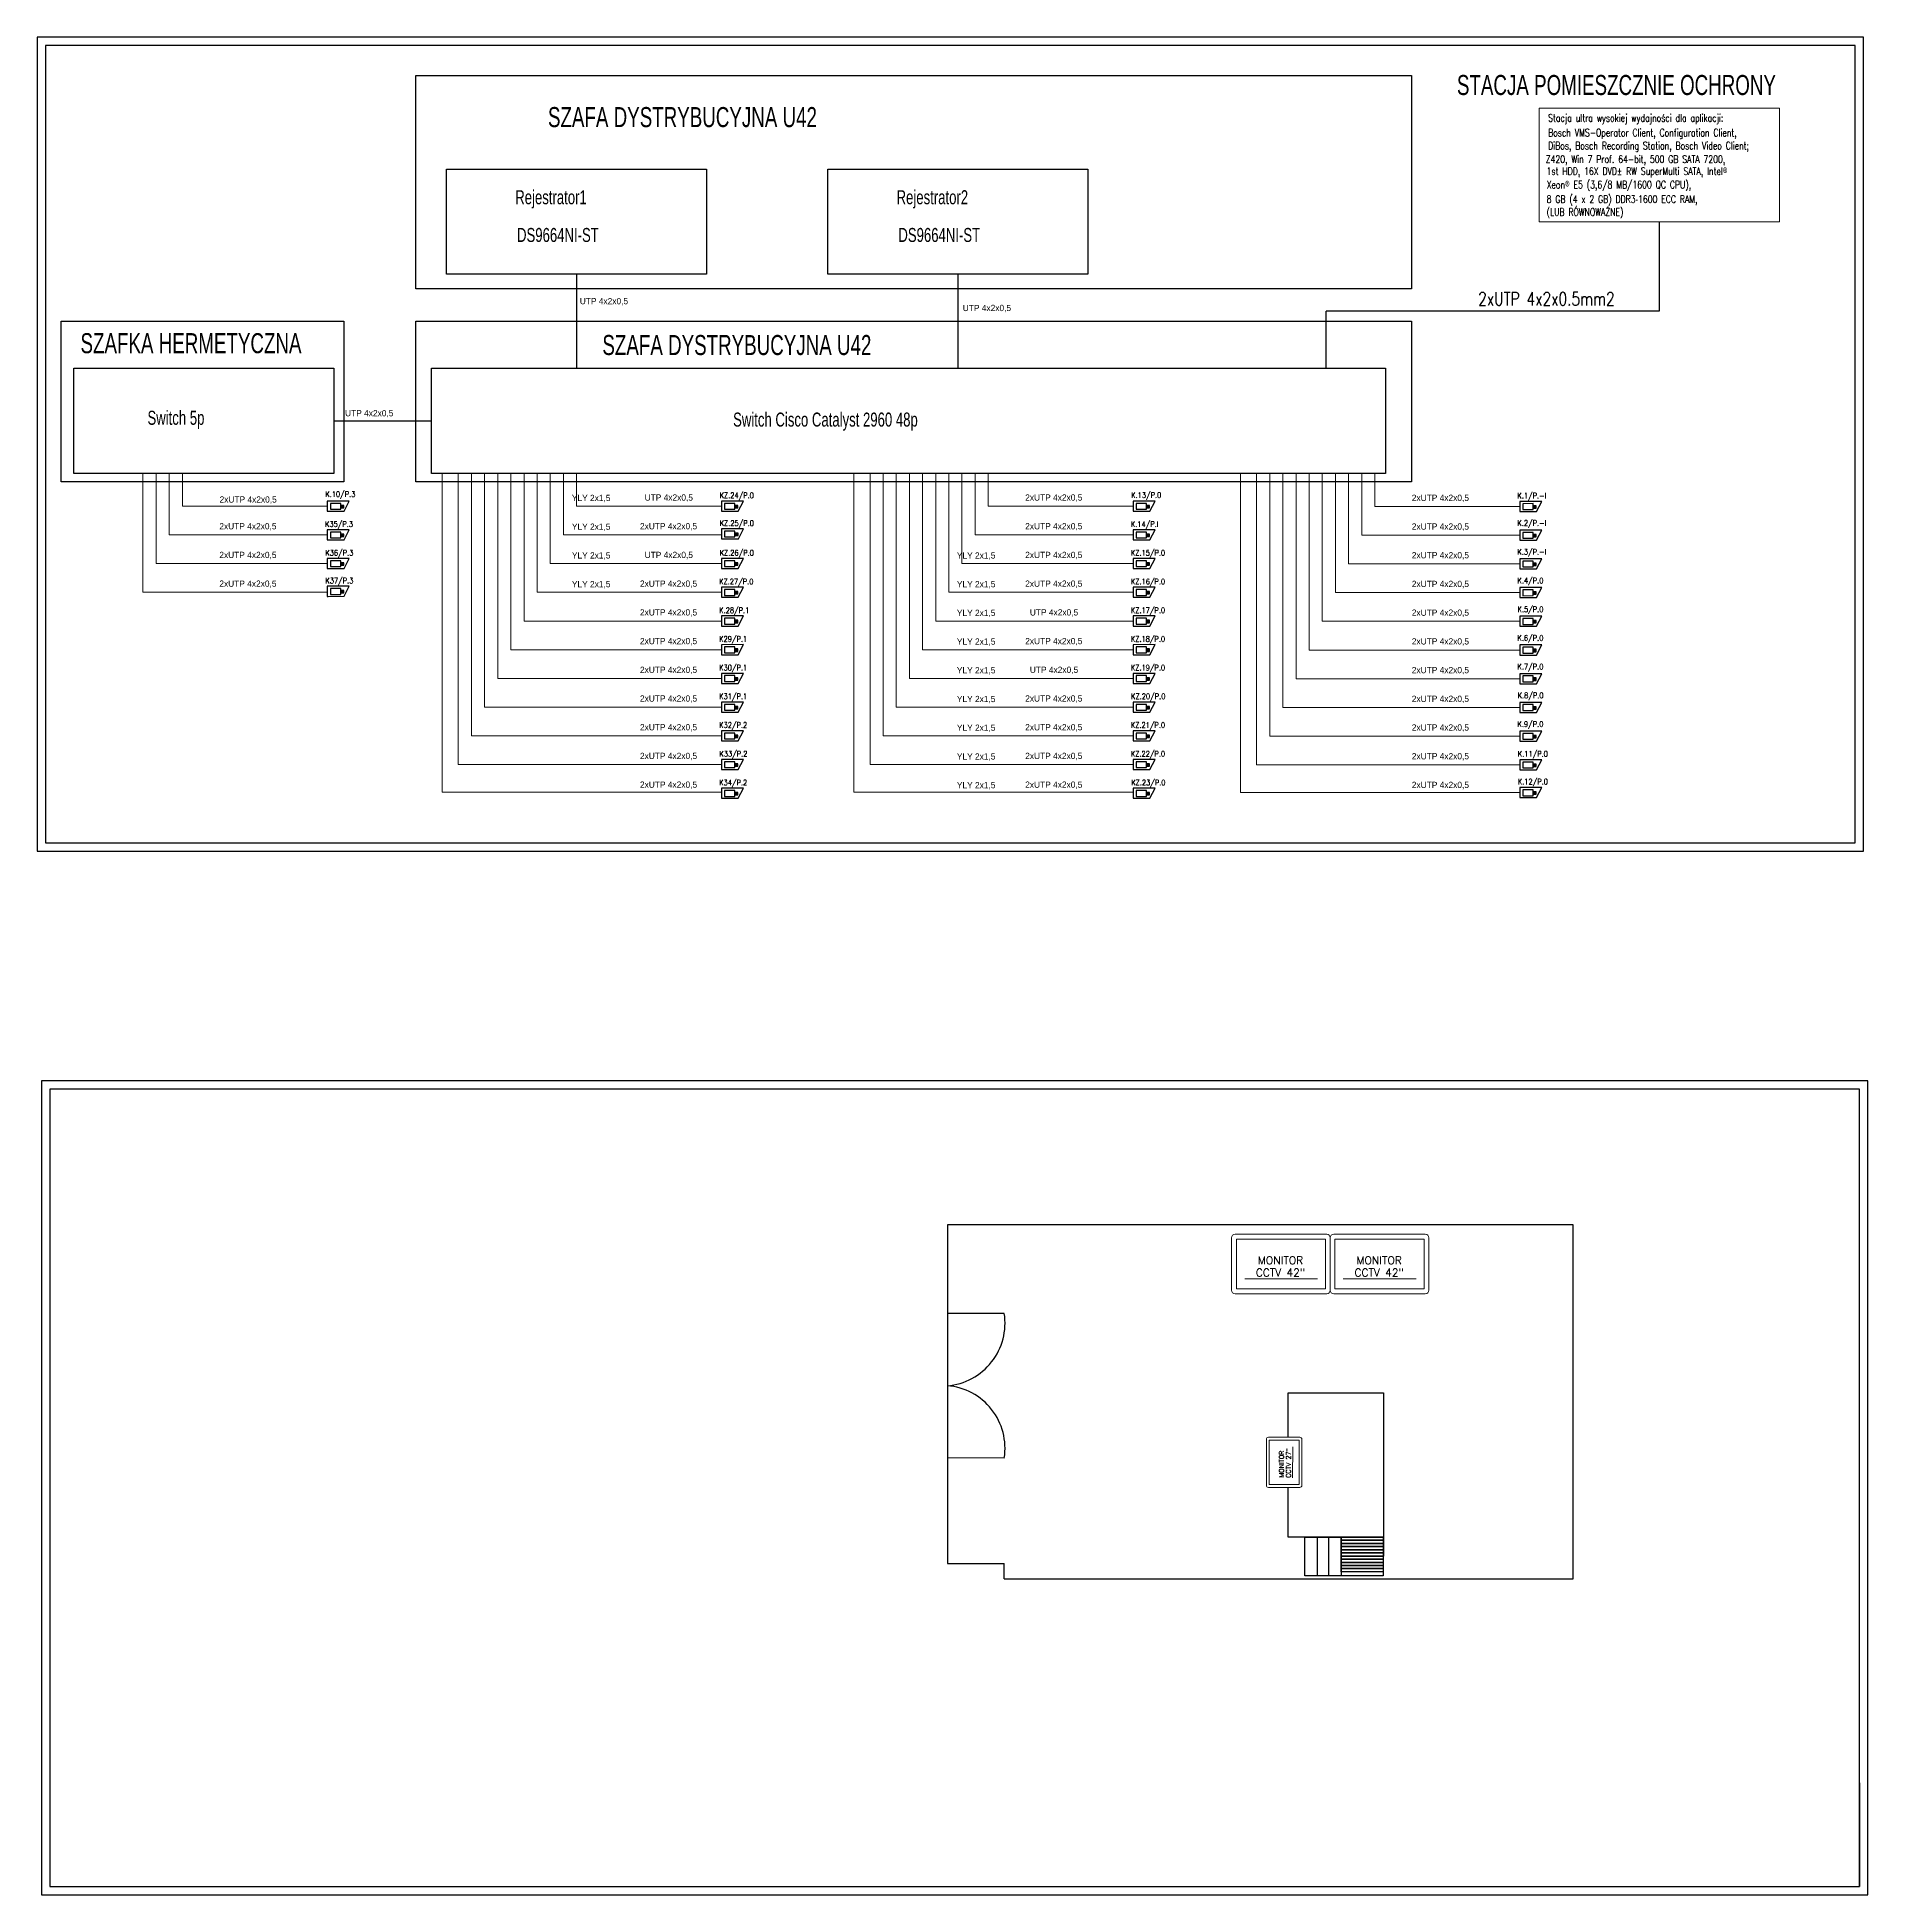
# Model space of a CAD drawing. Header units: millimetres. Extents: x 1324 to 4111, y 907 to 64537.
# Drawn here: x 1324 to 1982, y 3633 to 4300 of the extents above; entities that cross this region are included whole.
import ezdxf

# ---------------------------------------------------------------- set-up
doc = ezdxf.new("R2010")
doc.units = ezdxf.units.MM
for name, color, linetype in [('_______CCTV', 7, 'Continuous'), ('ELEKTRYK', 5, 'Continuous'), ('ELKOS', 5, 'Continuous'), ('podkład', 8, 'Continuous'), ('RJ45', 4, 'Continuous'), ('szkic', 7, 'Continuous'), ('Tabela ścianki', 7, 'Continuous'), ('TABELKI', 7, 'Continuous'), ('XIE_opisy', 1, 'Continuous')]:
    doc.layers.add(name, color=color, linetype=linetype)
doc.layers.add('okabl. struktur.', color=10, linetype='Continuous', lineweight=30)
doc.layers.add('schemat', color=7, linetype='Continuous', lineweight=15)
doc.styles.add('OPIS_CIENKI', font='romans.shx', dxfattribs={"width": 0.75, "height": 2})
doc.styles.add('ROMANS', font='romans.shx', dxfattribs={"width": 0.7})

msp = doc.modelspace()

# ---------------------------------------------------------------- hatches: boundary and pattern name
at = {"layer": '_______CCTV'}
for points in [[(1433.44, 4131.94), (1434.56, 4131.94), (1434.56, 4131.07), (1433.44, 4131.07)], [(1575.04, 4131.94), (1576.15, 4131.94), (1576.15, 4131.07), (1575.04, 4131.07)], [(1722.91, 4131.94), (1724.03, 4131.94), (1724.03, 4131.07), (1722.91, 4131.07)], [(1861.78, 4131.83), (1862.89, 4131.83), (1862.9, 4130.97), (1861.78, 4130.97)], [(1433.44, 4121.62), (1434.56, 4121.63), (1434.56, 4120.76), (1433.44, 4120.76)], [(1575.05, 4121.97), (1576.17, 4121.97), (1576.17, 4121.11), (1575.05, 4121.11)], [(1722.91, 4121.62), (1724.03, 4121.63), (1724.03, 4120.76), (1722.91, 4120.76)], [(1861.78, 4121.52), (1862.89, 4121.52), (1862.9, 4120.65), (1861.78, 4120.65)], [(1433.44, 4111.31), (1434.56, 4111.31), (1434.56, 4110.44), (1433.44, 4110.44)], [(1575.04, 4111.31), (1576.15, 4111.31), (1576.15, 4110.44), (1575.04, 4110.44)], [(1722.91, 4111.31), (1724.03, 4111.31), (1724.03, 4110.44), (1722.91, 4110.44)], [(1861.78, 4111.2), (1862.89, 4111.21), (1862.9, 4110.34), (1861.78, 4110.34)], [(1433.44, 4101.34), (1434.56, 4101.34), (1434.56, 4100.48), (1433.44, 4100.48)], [(1575.04, 4101), (1576.15, 4101), (1576.15, 4100.13), (1575.04, 4100.13)], [(1722.91, 4101), (1724.03, 4101), (1724.03, 4100.13), (1722.91, 4100.13)], [(1861.78, 4100.89), (1862.89, 4100.89), (1862.9, 4100.02), (1861.78, 4100.02)], [(1575.04, 4090.68), (1576.15, 4090.68), (1576.15, 4089.82), (1575.04, 4089.81)], [(1722.91, 4090.68), (1724.03, 4090.68), (1724.03, 4089.82), (1722.91, 4089.81)], [(1861.78, 4090.57), (1862.89, 4090.58), (1862.9, 4089.71), (1861.78, 4089.71)], [(1575.04, 4080.37), (1576.15, 4080.37), (1576.15, 4079.5), (1575.04, 4079.5)], [(1722.91, 4080.37), (1724.03, 4080.37), (1724.03, 4079.5), (1722.91, 4079.5)], [(1861.78, 4080.26), (1862.89, 4080.26), (1862.9, 4079.39), (1861.78, 4079.39)], [(1575.04, 4070.05), (1576.15, 4070.05), (1576.15, 4069.19), (1575.04, 4069.18)], [(1722.91, 4070.05), (1724.03, 4070.05), (1724.03, 4069.19), (1722.91, 4069.18)], [(1861.78, 4069.95), (1862.89, 4069.95), (1862.9, 4069.08), (1861.78, 4069.08)], [(1575.04, 4059.74), (1576.15, 4059.74), (1576.15, 4058.87), (1575.04, 4058.87)], [(1722.91, 4059.74), (1724.03, 4059.74), (1724.03, 4058.87), (1722.91, 4058.87)], [(1861.78, 4059.63), (1862.89, 4059.63), (1862.9, 4058.77), (1861.78, 4058.76)], [(1575.04, 4049.42), (1576.15, 4049.42), (1576.15, 4048.56), (1575.04, 4048.56)], [(1722.91, 4049.42), (1724.03, 4049.42), (1724.03, 4048.56), (1722.91, 4048.56)], [(1861.78, 4049.32), (1862.89, 4049.32), (1862.9, 4048.45), (1861.78, 4048.45)], [(1575.04, 4039.11), (1576.15, 4039.11), (1576.15, 4038.24), (1575.04, 4038.24)], [(1722.91, 4039.11), (1724.03, 4039.11), (1724.03, 4038.24), (1722.91, 4038.24)], [(1861.78, 4039), (1862.89, 4039), (1862.9, 4038.14), (1861.78, 4038.13)], [(1575.04, 4028.79), (1576.15, 4028.79), (1576.15, 4027.93), (1575.04, 4027.93)], [(1722.91, 4028.79), (1724.03, 4028.79), (1724.03, 4027.93), (1722.91, 4027.93)], [(1861.8, 4029.03), (1862.91, 4029.04), (1862.91, 4028.17), (1861.8, 4028.17)]]:
    msp.add_hatch(color=256, dxfattribs=at).paths.add_polyline_path(points)

# ---------------------------------------------------------------- linework, layer by layer
at = {"color": 7}
for p, q in [((1466.05, 4143.42), (1466.05, 4181.22)), ((1466.05, 4181.22), (1808.7, 4181.22)), ((1808.7, 4181.22), (1808.7, 4143.42)), ((1808.7, 4143.42), (1466.05, 4143.42)), ((1979.01, 3673.06), (1979.01, 3635.81))]:
    msp.add_line(p, q, dxfattribs=at)
for points in [[(1779.78, 3747.44), (1779.81, 3761.33), (1808, 3761.33), (1807.97, 3747.44)], [(1792.81, 3760.2), (1792.81, 3761.33), (1807.97, 3761.33), (1807.97, 3760.2)], [(1792.81, 3759.06), (1792.81, 3760.2), (1807.97, 3760.2), (1807.97, 3759.06)], [(1792.81, 3757.93), (1792.81, 3759.06), (1807.97, 3759.06), (1807.97, 3757.93)], [(1792.81, 3756.8), (1792.81, 3757.93), (1807.97, 3757.93), (1807.97, 3756.8)], [(1792.81, 3755.66), (1792.81, 3756.8), (1807.97, 3756.8), (1807.97, 3755.66)], [(1792.81, 3754.53), (1792.81, 3755.66), (1807.97, 3755.66), (1807.97, 3754.53)], [(1792.81, 3753.4), (1792.81, 3754.53), (1807.97, 3754.53), (1807.97, 3753.4)], [(1792.81, 3752.26), (1792.81, 3753.4), (1807.97, 3753.4), (1807.97, 3752.26)], [(1792.81, 3751.13), (1792.81, 3752.26), (1807.97, 3752.26), (1807.97, 3751.13)], [(1792.81, 3750), (1792.81, 3751.13), (1807.97, 3751.13), (1807.97, 3750)], [(1792.81, 3748.86), (1792.81, 3750), (1807.97, 3750), (1807.97, 3748.86)]]:
    msp.add_lwpolyline(points, close=True)
for points in [[(1784.15, 3761.33), (1784.15, 3747.44), (1779.78, 3747.44)], [(1792.81, 3761.33), (1792.81, 3747.44), (1788.45, 3747.44), (1788.45, 3761.33)]]:
    msp.add_lwpolyline(points)
at = {"layer": '_______CCTV', "color": 6}
for p, q in [((1436.54, 4133.49), (1428.61, 4133.48)), ((1428.61, 4133.48), (1428.62, 4129.87)), ((1434.68, 4129.88), (1436.54, 4133.49)), ((1578.13, 4133.49), (1570.21, 4133.48)), ((1570.21, 4133.48), (1570.21, 4129.87)), ((1576.28, 4129.88), (1578.13, 4133.49)), ((1726.01, 4133.49), (1718.08, 4133.48)), ((1718.08, 4133.48), (1718.09, 4129.87)), ((1724.15, 4129.88), (1726.01, 4133.49)), ((1864.87, 4133.39), (1856.95, 4133.37)), ((1856.95, 4133.37), (1856.95, 4129.77)), ((1863.02, 4129.78), (1864.87, 4133.39)), ((1428.62, 4129.87), (1428.99, 4129.87)), ((1428.99, 4129.87), (1434.68, 4129.88)), ((1428.99, 4129.87), (1428.99, 4129.87)), ((1570.21, 4129.87), (1570.58, 4129.87)), ((1570.58, 4129.87), (1576.28, 4129.88)), ((1570.58, 4129.87), (1570.58, 4129.87)), ((1718.09, 4129.87), (1718.46, 4129.87)), ((1718.46, 4129.87), (1724.15, 4129.88)), ((1718.46, 4129.87), (1718.46, 4129.87)), ((1856.95, 4129.77), (1857.33, 4129.77)), ((1857.33, 4129.77), (1863.02, 4129.78)), ((1857.33, 4129.77), (1857.33, 4129.77)), ((1436.54, 4123.18), (1428.61, 4123.17)), ((1428.61, 4123.17), (1428.62, 4119.56)), ((1428.62, 4119.56), (1428.99, 4119.56)), ((1428.99, 4119.56), (1434.68, 4119.57)), ((1428.99, 4119.56), (1428.99, 4119.56)), ((1434.68, 4119.57), (1436.54, 4123.18)), ((1578.15, 4123.53), (1570.22, 4123.51)), ((1570.22, 4123.51), (1570.23, 4119.91)), ((1570.23, 4119.91), (1570.6, 4119.91)), ((1570.6, 4119.91), (1576.29, 4119.91)), ((1570.6, 4119.91), (1570.6, 4119.91)), ((1576.29, 4119.91), (1578.15, 4123.53)), ((1726.01, 4123.18), (1718.08, 4123.17)), ((1718.08, 4123.17), (1718.09, 4119.56)), ((1718.09, 4119.56), (1718.46, 4119.56)), ((1718.46, 4119.56), (1724.15, 4119.57)), ((1718.46, 4119.56), (1718.46, 4119.56)), ((1724.15, 4119.57), (1726.01, 4123.18)), ((1864.87, 4123.07), (1856.95, 4123.06)), ((1856.95, 4123.06), (1856.95, 4119.45)), ((1856.95, 4119.45), (1857.33, 4119.45)), ((1857.33, 4119.45), (1863.02, 4119.46)), ((1857.33, 4119.45), (1857.33, 4119.45)), ((1863.02, 4119.46), (1864.87, 4123.07)), ((1436.54, 4112.86), (1428.61, 4112.85)), ((1428.61, 4112.85), (1428.62, 4109.24)), ((1434.68, 4109.25), (1436.54, 4112.86)), ((1578.13, 4112.86), (1570.21, 4112.85)), ((1570.21, 4112.85), (1570.21, 4109.24)), ((1576.28, 4109.25), (1578.13, 4112.86)), ((1726.01, 4112.86), (1718.08, 4112.85)), ((1718.08, 4112.85), (1718.09, 4109.24)), ((1724.15, 4109.25), (1726.01, 4112.86)), ((1864.87, 4112.76), (1856.95, 4112.75)), ((1856.95, 4112.75), (1856.95, 4109.14)), ((1863.02, 4109.15), (1864.87, 4112.76)), ((1428.62, 4109.24), (1428.99, 4109.24)), ((1428.99, 4109.24), (1434.68, 4109.25)), ((1428.99, 4109.24), (1428.99, 4109.24)), ((1570.21, 4109.24), (1570.58, 4109.24)), ((1570.58, 4109.24), (1576.28, 4109.25)), ((1570.58, 4109.24), (1570.58, 4109.24)), ((1718.09, 4109.24), (1718.46, 4109.24)), ((1718.46, 4109.24), (1724.15, 4109.25)), ((1718.46, 4109.24), (1718.46, 4109.24)), ((1856.95, 4109.14), (1857.33, 4109.14)), ((1857.33, 4109.14), (1863.02, 4109.15)), ((1857.33, 4109.14), (1857.33, 4109.14)), ((1436.54, 4102.9), (1428.61, 4102.88)), ((1428.61, 4102.88), (1428.62, 4099.28)), ((1428.62, 4099.28), (1428.99, 4099.28)), ((1428.99, 4099.28), (1434.68, 4099.29)), ((1428.99, 4099.28), (1428.99, 4099.28)), ((1434.68, 4099.29), (1436.54, 4102.9)), ((1578.13, 4102.55), (1570.21, 4102.54)), ((1570.21, 4102.54), (1570.21, 4098.93)), ((1570.21, 4098.93), (1570.58, 4098.93)), ((1570.58, 4098.93), (1576.28, 4098.94)), ((1570.58, 4098.93), (1570.58, 4098.93)), ((1576.28, 4098.94), (1578.13, 4102.55)), ((1726.01, 4102.55), (1718.08, 4102.54)), ((1718.08, 4102.54), (1718.09, 4098.93)), ((1718.09, 4098.93), (1718.46, 4098.93)), ((1718.46, 4098.93), (1724.15, 4098.94)), ((1718.46, 4098.93), (1718.46, 4098.93)), ((1724.15, 4098.94), (1726.01, 4102.55)), ((1864.87, 4102.44), (1856.95, 4102.43)), ((1856.95, 4102.43), (1856.95, 4098.82)), ((1856.95, 4098.82), (1857.33, 4098.82)), ((1857.33, 4098.82), (1863.02, 4098.83)), ((1857.33, 4098.82), (1857.33, 4098.82)), ((1863.02, 4098.83), (1864.87, 4102.44)), ((1578.13, 4092.23), (1570.21, 4092.22)), ((1570.21, 4092.22), (1570.21, 4088.61)), ((1576.28, 4088.62), (1578.13, 4092.23)), ((1726.01, 4092.23), (1718.08, 4092.22)), ((1718.08, 4092.22), (1718.09, 4088.61)), ((1724.15, 4088.62), (1726.01, 4092.23)), ((1864.87, 4092.13), (1856.95, 4092.12)), ((1856.95, 4092.12), (1856.95, 4088.51)), ((1863.02, 4088.52), (1864.87, 4092.13)), ((1570.21, 4088.61), (1570.58, 4088.61)), ((1570.58, 4088.61), (1576.28, 4088.62)), ((1570.58, 4088.61), (1570.58, 4088.61)), ((1718.09, 4088.61), (1718.46, 4088.61)), ((1718.46, 4088.61), (1724.15, 4088.62)), ((1718.46, 4088.61), (1718.46, 4088.61)), ((1856.95, 4088.51), (1857.33, 4088.51)), ((1857.33, 4088.51), (1863.02, 4088.52)), ((1857.33, 4088.51), (1857.33, 4088.51)), ((1578.13, 4081.92), (1570.21, 4081.91)), ((1570.21, 4081.91), (1570.21, 4078.3)), ((1570.21, 4078.3), (1570.58, 4078.3)), ((1570.58, 4078.3), (1576.28, 4078.31)), ((1570.58, 4078.3), (1570.58, 4078.3)), ((1576.28, 4078.31), (1578.13, 4081.92)), ((1726.01, 4081.92), (1718.08, 4081.91)), ((1718.08, 4081.91), (1718.09, 4078.3)), ((1718.09, 4078.3), (1718.46, 4078.3)), ((1718.46, 4078.3), (1724.15, 4078.31)), ((1718.46, 4078.3), (1718.46, 4078.3)), ((1724.15, 4078.31), (1726.01, 4081.92)), ((1864.87, 4081.81), (1856.95, 4081.8)), ((1856.95, 4081.8), (1856.95, 4078.19)), ((1856.95, 4078.19), (1857.33, 4078.19)), ((1857.33, 4078.19), (1863.02, 4078.2)), ((1857.33, 4078.19), (1857.33, 4078.19)), ((1863.02, 4078.2), (1864.87, 4081.81)), ((1578.13, 4071.6), (1570.21, 4071.59)), ((1570.21, 4071.59), (1570.21, 4067.98)), ((1576.28, 4067.99), (1578.13, 4071.6)), ((1726.01, 4071.6), (1718.08, 4071.59)), ((1718.08, 4071.59), (1718.09, 4067.98)), ((1724.15, 4067.99), (1726.01, 4071.6)), ((1864.87, 4071.5), (1856.95, 4071.49)), ((1856.95, 4071.49), (1856.95, 4067.88)), ((1863.02, 4067.89), (1864.87, 4071.5)), ((1570.21, 4067.98), (1570.58, 4067.99)), ((1570.58, 4067.99), (1576.28, 4067.99)), ((1570.58, 4067.99), (1570.58, 4067.99)), ((1718.09, 4067.98), (1718.46, 4067.99)), ((1718.46, 4067.99), (1724.15, 4067.99)), ((1718.46, 4067.99), (1718.46, 4067.99)), ((1856.95, 4067.88), (1857.33, 4067.88)), ((1857.33, 4067.88), (1863.02, 4067.89)), ((1857.33, 4067.88), (1857.33, 4067.88)), ((1578.13, 4061.29), (1570.21, 4061.28)), ((1570.21, 4061.28), (1570.21, 4057.67)), ((1570.21, 4057.67), (1570.58, 4057.67)), ((1570.58, 4057.67), (1576.28, 4057.68)), ((1570.58, 4057.67), (1570.58, 4057.67)), ((1576.28, 4057.68), (1578.13, 4061.29)), ((1726.01, 4061.29), (1718.08, 4061.28)), ((1718.08, 4061.28), (1718.09, 4057.67)), ((1718.09, 4057.67), (1718.46, 4057.67)), ((1718.46, 4057.67), (1724.15, 4057.68)), ((1718.46, 4057.67), (1718.46, 4057.67)), ((1724.15, 4057.68), (1726.01, 4061.29)), ((1864.87, 4061.18), (1856.95, 4061.17)), ((1856.95, 4061.17), (1856.95, 4057.56)), ((1856.95, 4057.56), (1857.33, 4057.56)), ((1857.33, 4057.56), (1863.02, 4057.57)), ((1857.33, 4057.56), (1857.33, 4057.56)), ((1863.02, 4057.57), (1864.87, 4061.18)), ((1578.13, 4050.98), (1570.21, 4050.96)), ((1570.21, 4050.96), (1570.21, 4047.36)), ((1576.28, 4047.36), (1578.13, 4050.98)), ((1726.01, 4050.98), (1718.08, 4050.96)), ((1718.08, 4050.96), (1718.09, 4047.36)), ((1724.15, 4047.36), (1726.01, 4050.98)), ((1864.87, 4050.87), (1856.95, 4050.86)), ((1856.95, 4050.86), (1856.95, 4047.25)), ((1863.02, 4047.26), (1864.87, 4050.87)), ((1570.21, 4047.36), (1570.58, 4047.36)), ((1570.58, 4047.36), (1576.28, 4047.36)), ((1570.58, 4047.36), (1570.58, 4047.36)), ((1718.09, 4047.36), (1718.46, 4047.36)), ((1718.46, 4047.36), (1724.15, 4047.36)), ((1718.46, 4047.36), (1718.46, 4047.36)), ((1856.95, 4047.25), (1857.33, 4047.25)), ((1857.33, 4047.25), (1863.02, 4047.26)), ((1857.33, 4047.25), (1857.33, 4047.25)), ((1578.13, 4040.66), (1570.21, 4040.65)), ((1570.21, 4040.65), (1570.21, 4037.04)), ((1576.28, 4037.05), (1578.13, 4040.66)), ((1726.01, 4040.66), (1718.08, 4040.65)), ((1718.08, 4040.65), (1718.09, 4037.04)), ((1724.15, 4037.05), (1726.01, 4040.66)), ((1864.87, 4040.55), (1856.95, 4040.54)), ((1856.95, 4040.54), (1856.95, 4036.93)), ((1863.02, 4036.94), (1864.87, 4040.55)), ((1570.21, 4037.04), (1570.58, 4037.04)), ((1570.58, 4037.04), (1576.28, 4037.05)), ((1570.58, 4037.04), (1570.58, 4037.04)), ((1718.09, 4037.04), (1718.46, 4037.04)), ((1718.46, 4037.04), (1724.15, 4037.05)), ((1718.46, 4037.04), (1718.46, 4037.04)), ((1856.95, 4036.93), (1857.33, 4036.93)), ((1857.33, 4036.93), (1863.02, 4036.94)), ((1857.33, 4036.93), (1857.33, 4036.93)), ((1578.13, 4030.35), (1570.21, 4030.33)), ((1570.21, 4030.33), (1570.21, 4026.73)), ((1570.21, 4026.73), (1570.58, 4026.73)), ((1570.58, 4026.73), (1576.28, 4026.73)), ((1570.58, 4026.73), (1570.58, 4026.73)), ((1576.28, 4026.73), (1578.13, 4030.35)), ((1726.01, 4030.35), (1718.08, 4030.33)), ((1718.08, 4030.33), (1718.09, 4026.73)), ((1718.09, 4026.73), (1718.46, 4026.73)), ((1718.46, 4026.73), (1724.15, 4026.73)), ((1718.46, 4026.73), (1718.46, 4026.73)), ((1724.15, 4026.73), (1726.01, 4030.35)), ((1864.89, 4030.59), (1856.96, 4030.58)), ((1856.96, 4030.58), (1856.97, 4026.97)), ((1856.97, 4026.97), (1857.34, 4026.97)), ((1857.34, 4026.97), (1863.04, 4026.98)), ((1857.34, 4026.97), (1857.34, 4026.97)), ((1863.04, 4026.98), (1864.89, 4030.59))]:
    msp.add_line(p, q, dxfattribs=at)
at = {"layer": '_______CCTV'}
for p, q in [((1429.73, 4132.68), (1429.73, 4130.57)), ((1433.44, 4132.68), (1429.73, 4132.68)), ((1433.44, 4130.58), (1433.44, 4132.68)), ((1433.44, 4131.94), (1433.44, 4131.07)), ((1434.56, 4131.94), (1433.44, 4131.94)), ((1433.44, 4131.07), (1434.56, 4131.07)), ((1434.56, 4131.07), (1434.56, 4131.94)), ((1571.32, 4132.68), (1571.33, 4130.57)), ((1575.04, 4132.68), (1571.32, 4132.68)), ((1575.04, 4130.58), (1575.04, 4132.68)), ((1575.04, 4131.94), (1575.04, 4131.07)), ((1576.15, 4131.94), (1575.04, 4131.94)), ((1575.04, 4131.07), (1576.15, 4131.07)), ((1576.15, 4131.07), (1576.15, 4131.94)), ((1719.2, 4132.68), (1719.2, 4130.57)), ((1722.91, 4132.68), (1719.2, 4132.68)), ((1722.91, 4130.58), (1722.91, 4132.68)), ((1722.91, 4131.94), (1722.91, 4131.07)), ((1724.03, 4131.94), (1722.91, 4131.94)), ((1722.91, 4131.07), (1724.03, 4131.07)), ((1724.03, 4131.07), (1724.03, 4131.94)), ((1861.78, 4132.58), (1858.06, 4132.57)), ((1858.06, 4132.57), (1858.07, 4130.47)), ((1861.78, 4130.47), (1861.78, 4132.58)), ((1861.78, 4131.83), (1861.78, 4130.97)), ((1862.89, 4131.83), (1861.78, 4131.83)), ((1861.78, 4130.97), (1862.9, 4130.97)), ((1862.9, 4130.97), (1862.89, 4131.83)), ((1429.73, 4130.57), (1433.44, 4130.58)), ((1571.33, 4130.57), (1575.04, 4130.58)), ((1719.2, 4130.57), (1722.91, 4130.58)), ((1858.07, 4130.47), (1861.78, 4130.47)), ((1433.44, 4122.37), (1429.73, 4122.36)), ((1429.73, 4122.36), (1429.73, 4120.26)), ((1429.73, 4120.26), (1433.44, 4120.26)), ((1433.44, 4120.26), (1433.44, 4122.37)), ((1434.56, 4121.63), (1433.44, 4121.62)), ((1433.44, 4121.62), (1433.44, 4120.76)), ((1433.44, 4120.76), (1434.56, 4120.76)), ((1434.56, 4120.76), (1434.56, 4121.63)), ((1575.05, 4122.72), (1571.34, 4122.71)), ((1571.34, 4122.71), (1571.34, 4120.6)), ((1571.34, 4120.6), (1575.06, 4120.61)), ((1575.06, 4120.61), (1575.05, 4122.72)), ((1575.05, 4121.97), (1575.05, 4121.11)), ((1576.17, 4121.97), (1575.05, 4121.97)), ((1575.05, 4121.11), (1576.17, 4121.11)), ((1576.17, 4121.11), (1576.17, 4121.97)), ((1722.91, 4122.37), (1719.2, 4122.36)), ((1719.2, 4122.36), (1719.2, 4120.26)), ((1719.2, 4120.26), (1722.91, 4120.26)), ((1722.91, 4120.26), (1722.91, 4122.37)), ((1724.03, 4121.63), (1722.91, 4121.62)), ((1722.91, 4121.62), (1722.91, 4120.76)), ((1722.91, 4120.76), (1724.03, 4120.76)), ((1724.03, 4120.76), (1724.03, 4121.63)), ((1858.06, 4122.26), (1858.07, 4120.15)), ((1861.78, 4122.26), (1858.06, 4122.26)), ((1858.07, 4120.15), (1861.78, 4120.16)), ((1861.78, 4120.16), (1861.78, 4122.26)), ((1861.78, 4121.52), (1861.78, 4120.65)), ((1862.89, 4121.52), (1861.78, 4121.52)), ((1861.78, 4120.65), (1862.9, 4120.65)), ((1862.9, 4120.65), (1862.89, 4121.52)), ((1429.73, 4112.05), (1429.73, 4109.94)), ((1433.44, 4112.05), (1429.73, 4112.05)), ((1433.44, 4109.95), (1433.44, 4112.05)), ((1433.44, 4111.31), (1433.44, 4110.44)), ((1434.56, 4111.31), (1433.44, 4111.31)), ((1434.56, 4110.44), (1434.56, 4111.31)), ((1571.32, 4112.05), (1571.33, 4109.94)), ((1575.04, 4112.05), (1571.32, 4112.05)), ((1575.04, 4109.95), (1575.04, 4112.05)), ((1575.04, 4111.31), (1575.04, 4110.44)), ((1576.15, 4111.31), (1575.04, 4111.31)), ((1576.15, 4110.44), (1576.15, 4111.31)), ((1719.2, 4112.05), (1719.2, 4109.94)), ((1722.91, 4112.05), (1719.2, 4112.05)), ((1722.91, 4109.95), (1722.91, 4112.05)), ((1722.91, 4111.31), (1722.91, 4110.44)), ((1724.03, 4111.31), (1722.91, 4111.31)), ((1724.03, 4110.44), (1724.03, 4111.31)), ((1861.78, 4111.95), (1858.06, 4111.94)), ((1858.06, 4111.94), (1858.07, 4109.84)), ((1861.78, 4109.84), (1861.78, 4111.95)), ((1862.89, 4111.21), (1861.78, 4111.2)), ((1861.78, 4111.2), (1861.78, 4110.34)), ((1862.9, 4110.34), (1862.89, 4111.21)), ((1429.73, 4109.94), (1433.44, 4109.95)), ((1433.44, 4110.44), (1434.56, 4110.44)), ((1571.33, 4109.94), (1575.04, 4109.95)), ((1575.04, 4110.44), (1576.15, 4110.44)), ((1719.2, 4109.94), (1722.91, 4109.95)), ((1722.91, 4110.44), (1724.03, 4110.44)), ((1858.07, 4109.84), (1861.78, 4109.84)), ((1861.78, 4110.34), (1862.9, 4110.34)), ((1433.44, 4102.09), (1429.73, 4102.08)), ((1429.73, 4102.08), (1429.73, 4099.98)), ((1429.73, 4099.98), (1433.44, 4099.98)), ((1433.44, 4099.98), (1433.44, 4102.09)), ((1433.44, 4101.34), (1433.44, 4100.48)), ((1434.56, 4101.34), (1433.44, 4101.34)), ((1433.44, 4100.48), (1434.56, 4100.48)), ((1434.56, 4100.48), (1434.56, 4101.34)), ((1575.04, 4101.74), (1571.32, 4101.73)), ((1571.32, 4101.73), (1571.33, 4099.63)), ((1571.33, 4099.63), (1575.04, 4099.63)), ((1575.04, 4099.63), (1575.04, 4101.74)), ((1575.04, 4101), (1575.04, 4100.13)), ((1576.15, 4101), (1575.04, 4101)), ((1575.04, 4100.13), (1576.15, 4100.13)), ((1576.15, 4100.13), (1576.15, 4101)), ((1722.91, 4101.74), (1719.2, 4101.73)), ((1719.2, 4101.73), (1719.2, 4099.63)), ((1719.2, 4099.63), (1722.91, 4099.63)), ((1722.91, 4099.63), (1722.91, 4101.74)), ((1722.91, 4101), (1722.91, 4100.13)), ((1724.03, 4101), (1722.91, 4101)), ((1722.91, 4100.13), (1724.03, 4100.13)), ((1724.03, 4100.13), (1724.03, 4101)), ((1858.06, 4101.63), (1858.07, 4099.52)), ((1861.78, 4101.63), (1858.06, 4101.63)), ((1858.07, 4099.52), (1861.78, 4099.53)), ((1861.78, 4099.53), (1861.78, 4101.63)), ((1861.78, 4100.89), (1861.78, 4100.02)), ((1862.89, 4100.89), (1861.78, 4100.89)), ((1861.78, 4100.02), (1862.9, 4100.02)), ((1862.9, 4100.02), (1862.89, 4100.89)), ((1571.32, 4091.42), (1571.33, 4089.31)), ((1575.04, 4091.42), (1571.32, 4091.42)), ((1575.04, 4089.32), (1575.04, 4091.42)), ((1719.2, 4091.42), (1719.2, 4089.31)), ((1722.91, 4091.42), (1719.2, 4091.42)), ((1722.91, 4089.32), (1722.91, 4091.42)), ((1861.78, 4091.32), (1858.06, 4091.31)), ((1858.06, 4091.31), (1858.07, 4089.21)), ((1861.78, 4089.21), (1861.78, 4091.32)), ((1571.33, 4089.31), (1575.04, 4089.32)), ((1575.04, 4090.68), (1575.04, 4089.81)), ((1576.15, 4090.68), (1575.04, 4090.68)), ((1575.04, 4089.81), (1576.15, 4089.82)), ((1576.15, 4089.82), (1576.15, 4090.68)), ((1719.2, 4089.31), (1722.91, 4089.32)), ((1722.91, 4090.68), (1722.91, 4089.81)), ((1724.03, 4090.68), (1722.91, 4090.68)), ((1722.91, 4089.81), (1724.03, 4089.82)), ((1724.03, 4089.82), (1724.03, 4090.68)), ((1858.07, 4089.21), (1861.78, 4089.21)), ((1862.89, 4090.58), (1861.78, 4090.57)), ((1861.78, 4090.57), (1861.78, 4089.71)), ((1861.78, 4089.71), (1862.9, 4089.71)), ((1862.9, 4089.71), (1862.89, 4090.58)), ((1575.04, 4081.11), (1571.32, 4081.1)), ((1571.32, 4081.1), (1571.33, 4079)), ((1571.33, 4079), (1575.04, 4079)), ((1575.04, 4079), (1575.04, 4081.11)), ((1575.04, 4080.37), (1575.04, 4079.5)), ((1576.15, 4080.37), (1575.04, 4080.37)), ((1575.04, 4079.5), (1576.15, 4079.5)), ((1576.15, 4079.5), (1576.15, 4080.37)), ((1722.91, 4081.11), (1719.2, 4081.1)), ((1719.2, 4081.1), (1719.2, 4079)), ((1719.2, 4079), (1722.91, 4079)), ((1722.91, 4079), (1722.91, 4081.11)), ((1722.91, 4080.37), (1722.91, 4079.5)), ((1724.03, 4080.37), (1722.91, 4080.37)), ((1722.91, 4079.5), (1724.03, 4079.5)), ((1724.03, 4079.5), (1724.03, 4080.37)), ((1858.06, 4081), (1858.07, 4078.89)), ((1861.78, 4081), (1858.06, 4081)), ((1858.07, 4078.89), (1861.78, 4078.9)), ((1861.78, 4078.9), (1861.78, 4081)), ((1861.78, 4080.26), (1861.78, 4079.39)), ((1862.89, 4080.26), (1861.78, 4080.26)), ((1861.78, 4079.39), (1862.9, 4079.39)), ((1862.9, 4079.39), (1862.89, 4080.26)), ((1571.32, 4070.79), (1571.33, 4068.68)), ((1575.04, 4070.79), (1571.32, 4070.79)), ((1571.33, 4068.68), (1575.04, 4068.69)), ((1575.04, 4068.69), (1575.04, 4070.79)), ((1575.04, 4070.05), (1575.04, 4069.18)), ((1576.15, 4070.05), (1575.04, 4070.05)), ((1575.04, 4069.18), (1576.15, 4069.19)), ((1576.15, 4069.19), (1576.15, 4070.05)), ((1719.2, 4070.79), (1719.2, 4068.68)), ((1722.91, 4070.79), (1719.2, 4070.79)), ((1719.2, 4068.68), (1722.91, 4068.69)), ((1722.91, 4068.69), (1722.91, 4070.79)), ((1722.91, 4070.05), (1722.91, 4069.18)), ((1724.03, 4070.05), (1722.91, 4070.05)), ((1722.91, 4069.18), (1724.03, 4069.19)), ((1724.03, 4069.19), (1724.03, 4070.05)), ((1861.78, 4070.69), (1858.06, 4070.68)), ((1858.06, 4070.68), (1858.07, 4068.58)), ((1858.07, 4068.58), (1861.78, 4068.58)), ((1861.78, 4068.58), (1861.78, 4070.69)), ((1861.78, 4069.95), (1861.78, 4069.08)), ((1862.89, 4069.95), (1861.78, 4069.95)), ((1861.78, 4069.08), (1862.9, 4069.08)), ((1862.9, 4069.08), (1862.89, 4069.95)), ((1575.04, 4060.48), (1571.32, 4060.47)), ((1571.32, 4060.47), (1571.33, 4058.37)), ((1571.33, 4058.37), (1575.04, 4058.37)), ((1575.04, 4058.37), (1575.04, 4060.48)), ((1575.04, 4059.74), (1575.04, 4058.87)), ((1576.15, 4059.74), (1575.04, 4059.74)), ((1575.04, 4058.87), (1576.15, 4058.87)), ((1576.15, 4058.87), (1576.15, 4059.74)), ((1722.91, 4060.48), (1719.2, 4060.47)), ((1719.2, 4060.47), (1719.2, 4058.37)), ((1719.2, 4058.37), (1722.91, 4058.37)), ((1722.91, 4058.37), (1722.91, 4060.48)), ((1722.91, 4059.74), (1722.91, 4058.87)), ((1724.03, 4059.74), (1722.91, 4059.74)), ((1722.91, 4058.87), (1724.03, 4058.87)), ((1724.03, 4058.87), (1724.03, 4059.74)), ((1858.06, 4060.37), (1858.07, 4058.26)), ((1861.78, 4060.37), (1858.06, 4060.37)), ((1858.07, 4058.26), (1861.78, 4058.27)), ((1861.78, 4058.27), (1861.78, 4060.37)), ((1861.78, 4059.63), (1861.78, 4058.76)), ((1862.89, 4059.63), (1861.78, 4059.63)), ((1861.78, 4058.76), (1862.9, 4058.77)), ((1862.9, 4058.77), (1862.89, 4059.63)), ((1571.32, 4050.16), (1571.33, 4048.05)), ((1575.04, 4050.16), (1571.32, 4050.16)), ((1571.33, 4048.05), (1575.04, 4048.06)), ((1575.04, 4048.06), (1575.04, 4050.16)), ((1575.04, 4049.42), (1575.04, 4048.56)), ((1576.15, 4049.42), (1575.04, 4049.42)), ((1575.04, 4048.56), (1576.15, 4048.56)), ((1576.15, 4048.56), (1576.15, 4049.42)), ((1719.2, 4050.16), (1719.2, 4048.05)), ((1722.91, 4050.16), (1719.2, 4050.16)), ((1719.2, 4048.05), (1722.91, 4048.06)), ((1722.91, 4048.06), (1722.91, 4050.16)), ((1722.91, 4049.42), (1722.91, 4048.56)), ((1724.03, 4049.42), (1722.91, 4049.42)), ((1722.91, 4048.56), (1724.03, 4048.56)), ((1724.03, 4048.56), (1724.03, 4049.42)), ((1861.78, 4050.06), (1858.06, 4050.05)), ((1858.06, 4050.05), (1858.07, 4047.95)), ((1858.07, 4047.95), (1861.78, 4047.95)), ((1861.78, 4047.95), (1861.78, 4050.06)), ((1861.78, 4049.32), (1861.78, 4048.45)), ((1862.89, 4049.32), (1861.78, 4049.32)), ((1861.78, 4048.45), (1862.9, 4048.45)), ((1862.9, 4048.45), (1862.89, 4049.32)), ((1575.04, 4039.85), (1571.32, 4039.84)), ((1571.32, 4039.84), (1571.33, 4037.74)), ((1571.33, 4037.74), (1575.04, 4037.75)), ((1575.04, 4037.75), (1575.04, 4039.85)), ((1575.04, 4039.11), (1575.04, 4038.24)), ((1576.15, 4039.11), (1575.04, 4039.11)), ((1575.04, 4038.24), (1576.15, 4038.24)), ((1576.15, 4038.24), (1576.15, 4039.11)), ((1722.91, 4039.85), (1719.2, 4039.84)), ((1719.2, 4039.84), (1719.2, 4037.74)), ((1719.2, 4037.74), (1722.91, 4037.75)), ((1722.91, 4037.75), (1722.91, 4039.85)), ((1722.91, 4039.11), (1722.91, 4038.24)), ((1724.03, 4039.11), (1722.91, 4039.11)), ((1722.91, 4038.24), (1724.03, 4038.24)), ((1724.03, 4038.24), (1724.03, 4039.11)), ((1858.06, 4039.74), (1858.07, 4037.63)), ((1861.78, 4039.74), (1858.06, 4039.74)), ((1858.07, 4037.63), (1861.78, 4037.64)), ((1861.78, 4037.64), (1861.78, 4039.74)), ((1861.78, 4039), (1861.78, 4038.13)), ((1862.89, 4039), (1861.78, 4039)), ((1861.78, 4038.13), (1862.9, 4038.14)), ((1862.9, 4038.14), (1862.89, 4039)), ((1575.04, 4029.54), (1571.32, 4029.53)), ((1571.32, 4029.53), (1571.33, 4027.42)), ((1571.33, 4027.42), (1575.04, 4027.43)), ((1575.04, 4027.43), (1575.04, 4029.54)), ((1575.04, 4028.79), (1575.04, 4027.93)), ((1576.15, 4028.79), (1575.04, 4028.79)), ((1575.04, 4027.93), (1576.15, 4027.93)), ((1576.15, 4027.93), (1576.15, 4028.79)), ((1722.91, 4029.54), (1719.2, 4029.53)), ((1719.2, 4029.53), (1719.2, 4027.42)), ((1719.2, 4027.42), (1722.91, 4027.43)), ((1722.91, 4027.43), (1722.91, 4029.54)), ((1722.91, 4028.79), (1722.91, 4027.93)), ((1724.03, 4028.79), (1722.91, 4028.79)), ((1722.91, 4027.93), (1724.03, 4027.93)), ((1724.03, 4027.93), (1724.03, 4028.79)), ((1861.79, 4029.78), (1858.08, 4029.77)), ((1858.08, 4029.77), (1858.08, 4027.67)), ((1858.08, 4027.67), (1861.8, 4027.67)), ((1861.8, 4027.67), (1861.79, 4029.78)), ((1862.91, 4029.04), (1861.8, 4029.03)), ((1861.8, 4029.03), (1861.8, 4028.17)), ((1861.8, 4028.17), (1862.91, 4028.17)), ((1862.91, 4028.17), (1862.91, 4029.04))]:
    msp.add_line(p, q, dxfattribs=at)
at = {"layer": 'DEFPOINTS', "color": 7}
for p, q in [((1324.41, 4300.16), (1324.41, 4007.72)), ((1980.41, 4300.16), (1324.41, 4300.16)), ((1980.41, 4007.72), (1980.41, 4300.16)), ((1324.41, 4007.72), (1980.41, 4007.72)), ((1326.01, 3925.25), (1326.01, 3632.81)), ((1982.01, 3925.25), (1326.01, 3925.25)), ((1982.01, 3632.81), (1982.01, 3925.25)), ((1326.01, 3632.81), (1982.01, 3632.81))]:
    msp.add_line(p, q, dxfattribs=at)
at = {"layer": 'ELEKTRYK', "color": 13}
for p, q in [((1907.09, 4233.86), (1907.09, 4201.72)), ((1518.14, 4214.98), (1518.14, 4181.22)), ((1655.12, 4214.98), (1655.12, 4181.22)), ((1907.09, 4201.72), (1787.39, 4201.72)), ((1431.01, 4162.32), (1466.05, 4162.32))]:
    msp.add_line(p, q, dxfattribs=at)
at = {"layer": 'ELEKTRYK', "color": 7}
for p, q in [((1671.81, 3841.71), (1651.36, 3841.67)), ((1671.81, 3789.71), (1651.36, 3789.75)), ((1671.76, 3746.29), (1671.76, 3751.81))]:
    msp.add_line(p, q, dxfattribs=at)
at = {"layer": 'ELEKTRYK', "color": 8}
for points in [[(1818.08, 4209.71), (1460.46, 4209.71), (1460.46, 4286.41), (1818.08, 4286.41)], [(1434.58, 4140.39), (1333.04, 4140.39), (1333.04, 4198.1), (1434.58, 4198.1)], [(1460.46, 4198.1), (1818.08, 4198.1), (1818.08, 4140.39), (1460.46, 4140.39)]]:
    msp.add_lwpolyline(points, close=True, dxfattribs=at)
at = {"layer": 'ELEKTRYK', "color": 7}
for points in [[(1471.44, 4252.78), (1564.84, 4252.78), (1564.84, 4214.98), (1471.44, 4214.98)], [(1608.42, 4252.78), (1701.82, 4252.78), (1701.82, 4214.98), (1608.42, 4214.98)], [(1337.61, 4181.22), (1431.01, 4181.22), (1431.01, 4143.42), (1337.61, 4143.42)]]:
    msp.add_lwpolyline(points, close=True, dxfattribs=at)
at = {"layer": 'ELEKTRYK', "color": 8}
msp.add_lwpolyline([(1773.73, 3797.18), (1773.73, 3813.1), (1808, 3813.1), (1808, 3761.3), (1773.73, 3761.3), (1773.73, 3779.17)], dxfattribs=at)
at = {"layer": 'ELEKTRYK', "color": 7}
for centre, start, end in [((1649.55, 3838.18), 274.59842, 9.00669), ((1649.55, 3793.24), 350.99331, 85.40158)]:
    msp.add_arc(centre, 22.54, start, end, dxfattribs=at)
at = {"layer": 'okabl. struktur.', "color": 6, "linetype": 'Continuous', "lineweight": 5}
for p, q in [((1863.92, 4274.62), (1950.26, 4274.62)), ((1863.92, 4233.86), (1863.92, 4274.62)), ((1950.26, 4274.62), (1950.26, 4233.86)), ((1950.26, 4233.86), (1863.92, 4233.86))]:
    msp.add_line(p, q, dxfattribs=at)
at = {"layer": 'podkład', "color": 7}
for p, q in [((1876.13, 3873.48), (1651.36, 3873.48)), ((1651.36, 3873.48), (1651.36, 3751.81)), ((1876.13, 3746.28), (1876.13, 3873.48)), ((1651.36, 3751.81), (1671.76, 3751.81)), ((1671.76, 3746.29), (1876.13, 3746.28))]:
    msp.add_line(p, q, dxfattribs=at)
at = {"layer": 'RJ45', "color": 13}
msp.add_line((1787.39, 4181.22), (1787.39, 4201.72), dxfattribs=at)
at = {"layer": 'RJ45', "color": 13, "linetype": 'Continuous', "lineweight": 0}
for p, q in [((1362.43, 4143.42), (1362.43, 4100.73)), ((1367.15, 4143.42), (1367.15, 4111.05)), ((1371.87, 4143.42), (1371.87, 4121.36)), ((1376.6, 4143.42), (1376.6, 4131.68)), ((1469.93, 4143.42), (1469.93, 4028.88)), ((1475.7, 4143.42), (1475.7, 4038.84)), ((1480.42, 4143.42), (1480.42, 4049.16)), ((1485.14, 4143.42), (1485.14, 4059.47)), ((1489.87, 4143.42), (1489.87, 4069.79)), ((1494.59, 4143.42), (1494.59, 4080.1)), ((1499.31, 4143.42), (1499.31, 4090.42)), ((1504.03, 4143.42), (1504.03, 4100.73)), ((1508.75, 4143.42), (1508.75, 4111.05)), ((1513.47, 4143.42), (1513.47, 4121.36)), ((1518.19, 4143.42), (1518.19, 4131.68)), ((1617.81, 4143.42), (1617.81, 4028.88)), ((1623.58, 4143.42), (1623.58, 4038.84)), ((1628.3, 4143.42), (1628.3, 4049.16)), ((1633.02, 4143.42), (1633.02, 4059.47)), ((1637.74, 4143.42), (1637.74, 4069.79)), ((1642.46, 4143.42), (1642.46, 4080.1)), ((1647.18, 4143.42), (1647.18, 4090.42)), ((1651.9, 4143.42), (1651.9, 4100.73)), ((1656.62, 4143.42), (1656.62, 4111.05)), ((1661.34, 4143.42), (1661.34, 4121.36)), ((1666.06, 4143.42), (1666.06, 4131.68)), ((1756.67, 4143.32), (1756.67, 4028.77)), ((1762.44, 4143.32), (1762.44, 4038.74)), ((1767.16, 4143.32), (1767.16, 4049.05)), ((1771.89, 4143.32), (1771.89, 4059.37)), ((1776.61, 4143.32), (1776.61, 4069.68)), ((1781.33, 4143.32), (1781.33, 4080)), ((1786.05, 4143.32), (1786.05, 4090.31)), ((1790.77, 4143.32), (1790.77, 4100.63)), ((1795.49, 4143.32), (1795.49, 4110.94)), ((1800.21, 4143.32), (1800.21, 4121.26)), ((1804.93, 4143.32), (1804.93, 4131.57)), ((1428.61, 4131.68), (1376.6, 4131.68)), ((1570.21, 4131.68), (1518.19, 4131.68)), ((1718.08, 4131.68), (1666.06, 4131.68)), ((1856.95, 4131.57), (1804.93, 4131.57)), ((1428.61, 4121.36), (1371.87, 4121.36)), ((1570.21, 4121.36), (1513.47, 4121.36)), ((1718.08, 4121.36), (1661.34, 4121.36)), ((1856.95, 4121.26), (1800.21, 4121.26)), ((1428.61, 4111.05), (1367.15, 4111.05)), ((1570.21, 4111.05), (1508.75, 4111.05)), ((1718.08, 4111.05), (1656.62, 4111.05)), ((1856.95, 4110.94), (1795.49, 4110.94)), ((1428.61, 4100.73), (1362.43, 4100.73)), ((1570.21, 4100.73), (1504.03, 4100.73)), ((1718.08, 4100.73), (1651.9, 4100.73)), ((1856.95, 4100.63), (1790.77, 4100.63)), ((1570.21, 4090.42), (1499.31, 4090.42)), ((1718.08, 4090.42), (1647.18, 4090.42)), ((1856.95, 4090.31), (1786.05, 4090.31)), ((1570.21, 4080.1), (1494.59, 4080.1)), ((1718.08, 4080.1), (1642.46, 4080.1)), ((1856.95, 4080), (1781.33, 4080)), ((1570.21, 4069.79), (1489.87, 4069.79)), ((1718.08, 4069.79), (1637.74, 4069.79)), ((1856.95, 4069.68), (1776.61, 4069.68)), ((1570.21, 4059.47), (1485.14, 4059.47)), ((1718.08, 4059.47), (1633.02, 4059.47)), ((1856.95, 4059.37), (1771.89, 4059.37)), ((1570.21, 4049.16), (1480.42, 4049.16)), ((1718.08, 4049.16), (1628.3, 4049.16)), ((1856.95, 4049.05), (1767.16, 4049.05)), ((1570.21, 4038.84), (1475.7, 4038.84)), ((1718.08, 4038.84), (1623.58, 4038.84)), ((1856.95, 4038.74), (1762.44, 4038.74)), ((1570.21, 4028.88), (1469.93, 4028.88)), ((1718.08, 4028.88), (1617.81, 4028.88)), ((1856.95, 4028.77), (1756.67, 4028.77))]:
    msp.add_line(p, q, dxfattribs=at)
at = {"layer": 'schemat', "linetype": 'Continuous'}
for p, q in [((1753.47, 3868.84), (1753.47, 3850.03)), ((1754.75, 3870.12), (1787.62, 3870.12)), ((1787.19, 3868.41), (1755.18, 3868.41)), ((1755.18, 3868.41), (1755.18, 3850.46)), ((1787.19, 3850.46), (1787.19, 3868.41)), ((1788.9, 3868.84), (1788.9, 3850.03)), ((1788.9, 3868.84), (1788.9, 3850.03)), ((1790.18, 3870.12), (1823.05, 3870.12)), ((1822.62, 3868.41), (1790.61, 3868.41)), ((1790.61, 3868.41), (1790.61, 3850.46)), ((1822.62, 3850.46), (1822.62, 3868.41)), ((1824.33, 3868.84), (1824.33, 3850.03)), ((1758.17, 3854.1), (1784.31, 3854.09)), ((1793.6, 3854.1), (1819.74, 3854.09)), ((1754.75, 3848.75), (1787.62, 3848.75)), ((1755.18, 3850.46), (1787.19, 3850.46)), ((1790.18, 3848.75), (1823.05, 3848.75)), ((1790.61, 3850.46), (1822.62, 3850.46)), ((1765.95, 3779.94), (1765.95, 3796.42)), ((1777.95, 3797.19), (1766.72, 3797.19)), ((1766.72, 3797.18), (1777.95, 3797.18)), ((1766.97, 3796.16), (1766.97, 3780.2)), ((1777.69, 3796.16), (1766.97, 3796.16)), ((1775.4, 3782.57), (1775.41, 3793.71)), ((1777.69, 3780.2), (1777.69, 3796.16)), ((1778.71, 3779.94), (1778.71, 3796.42)), ((1778.72, 3779.94), (1778.72, 3796.42)), ((1777.95, 3779.17), (1766.72, 3779.17)), ((1766.97, 3780.2), (1777.69, 3780.2))]:
    msp.add_line(p, q, dxfattribs=at)
for centre, radius, start, end in [((1754.75, 3868.84), 1.28, 90, 180), ((1787.62, 3868.84), 1.28, 0, 90), ((1790.18, 3868.84), 1.28, 90, 180), ((1823.05, 3868.84), 1.28, 0, 90), ((1754.75, 3850.03), 1.28, 180, 270), ((1787.62, 3850.03), 1.28, 270, 0), ((1790.18, 3850.03), 1.28, 180, 270), ((1823.05, 3850.03), 1.28, 270, 0), ((1766.72, 3796.42), 0.766, 90, 180), ((1777.95, 3796.42), 0.766, 0, 90), ((1766.72, 3779.94), 0.766, 180, 270), ((1777.95, 3779.94), 0.766, 270, 0)]:
    msp.add_arc(centre, radius, start, end, dxfattribs=at)
at = {"layer": 'Tabela ścianki', "color": 7, "linetype": 'Continuous', "lineweight": -3, "ltscale": 3}
for p, q in [((1977.41, 4010.72), (1977.41, 4166.46)), ((1823.27, 3635.81), (1979.01, 3635.81))]:
    msp.add_line(p, q, dxfattribs=at)
at = {"layer": 'Tabela ścianki', "color": 7}
msp.add_line((1940.17, 4010.72), (1977.41, 4010.72), dxfattribs=at)
at = {"layer": 'TABELKI', "color": 7}
for p, q in [((1327.41, 4297.16), (1327.41, 4010.72)), ((1977.41, 4297.16), (1327.41, 4297.16)), ((1977.41, 4010.72), (1977.41, 4297.16)), ((1327.41, 4010.72), (1977.41, 4010.72)), ((1329.01, 3922.25), (1329.01, 3635.81)), ((1979.01, 3922.25), (1329.01, 3922.25)), ((1979.01, 3635.81), (1979.01, 3922.25)), ((1329.01, 3635.81), (1979.01, 3635.81))]:
    msp.add_line(p, q, dxfattribs=at)

# ---------------------------------------------------------------- texts
at = {"color": 7, "linetype": 'Continuous', "style": 'OPIS_CIENKI', "width": 0.75}
for s, height, p in [(' 2xUTP 4x2x0.5mm2', 4.8268, (1839.56, 4203.75)), ('K.10/P.3', 2, (1427.92, 4134.99)), ('KZ.24/P.0', 2, (1569.56, 4134.54)), ('K.13/P.0', 2, (1717.4, 4134.64)), ('K.1/P.-I', 2, (1856.14, 4134.43)), ('K35/P.3', 2, (1427.81, 4124.22)), ('KZ.25/P.0', 2, (1569.57, 4124.57)), ('K.14/P.I', 2, (1717.28, 4124.22)), ('K.2/P.-I', 2, (1856.14, 4124.59)), ('K36/P.3', 2, (1427.95, 4113.91)), ('KZ.26/P.0', 2, (1569.56, 4113.91)), ('KZ.15/P.0', 2, (1717.29, 4113.91)), ('K.3/P.-I', 2, (1856.14, 4114.25)), ('K37/P.3', 2, (1427.96, 4103.94)), ('KZ.27/P.0', 2, (1569.4, 4103.6)), ('KZ.16/P.0', 2, (1717.28, 4103.6)), ('K.4/P.0', 2, (1856.16, 4103.94)), ('K.28/P.1', 2, (1569.42, 4093.28)), ('KZ.17/P.0', 2, (1717.28, 4093.28)), ('K.5/P.0', 2, (1856.18, 4093.63)), ('K29/P.1', 2, (1569.4, 4082.97)), ('KZ.18/P.0', 2, (1717.28, 4082.97)), ('K.6/P.0', 2, (1856.16, 4083.31)), ('K30/P.1', 2, (1569.4, 4072.65)), ('KZ.19/P.0', 2, (1717.28, 4072.65)), ('K.7/P.0', 2, (1856.16, 4073)), ('K31/P.1', 2, (1569.4, 4062.34)), ('KZ.20/P.0', 2, (1717.37, 4062.34)), ('K.8/P.0', 2, (1856.22, 4062.68)), ('K32/P.2', 2, (1569.4, 4052.02)), ('KZ.21/P.0', 2, (1717.28, 4052.02)), ('K.9/P.0', 2, (1856.16, 4052.37)), ('K33/P.2', 2, (1569.5, 4041.71)), ('KZ.22/P.0', 2, (1717.28, 4041.71)), ('K.11/P.0', 2, (1856.27, 4041.7)), ('K34/P.2', 2, (1569.4, 4031.39)), ('KZ.23/P.0', 2, (1717.42, 4031.39)), ('K.12/P.0', 2, (1856.29, 4031.74))]:
    msp.add_text(s, height=height, dxfattribs=at).set_placement(p)
at = {"layer": 'ELKOS', "color": 7}
for s, height, p in [('UTP 4x2x0,5 ', 2.2464, (1519.33, 4204.21)), ('UTP 4x2x0,5 ', 2.2464, (1656.9, 4201.75)), ('UTP 4x2x0,5 ', 2.2464, (1435.02, 4163.96)), ('2xUTP 4x2x0,5 ', 2.2464, (1389.94, 4132.95)), ('YLY 2x1,5', 2.246, (1516.5, 4133.5)), ('  UTP 4x2x0,5 ', 2.2464, (1540.95, 4133.66)), ('2xUTP 4x2x0,5 ', 2.2464, (1679.33, 4133.66)), ('2xUTP 4x2x0,5 ', 2.2464, (1818.2, 4133.55)), ('2xUTP 4x2x0,5 ', 2.2464, (1389.86, 4123.35)), ('YLY 2x1,5', 2.246, (1516.5, 4123.18)), ('2xUTP 4x2x0,5 ', 2.2464, (1540.95, 4123.35)), ('2xUTP 4x2x0,5 ', 2.2464, (1679.33, 4123.35)), ('2xUTP 4x2x0,5 ', 2.2464, (1818.2, 4123.24)), ('2xUTP 4x2x0,5 ', 2.2464, (1389.86, 4113.03)), ('YLY 2x1,5', 2.246, (1516.5, 4112.87)), ('  UTP 4x2x0,5 ', 2.2464, (1540.95, 4113.03)), ('YLY 2x1,5', 2.246, (1654.79, 4112.85)), ('2xUTP 4x2x0,5 ', 2.2464, (1679.33, 4113.03)), ('2xUTP 4x2x0,5 ', 2.2464, (1818.2, 4112.93)), ('2xUTP 4x2x0,5 ', 2.2464, (1389.86, 4102.72)), ('YLY 2x1,5', 2.246, (1516.5, 4102.55)), ('2xUTP 4x2x0,5 ', 2.2464, (1540.95, 4102.72)), ('YLY 2x1,5', 2.246, (1654.79, 4102.54)), ('2xUTP 4x2x0,5 ', 2.2464, (1679.33, 4102.72)), ('2xUTP 4x2x0,5 ', 2.2464, (1818.2, 4102.61)), ('2xUTP 4x2x0,5 ', 2.2464, (1540.95, 4092.4)), ('YLY 2x1,5', 2.246, (1654.79, 4092.22)), ('  UTP 4x2x0,5 ', 2.2464, (1679.33, 4092.4)), ('2xUTP 4x2x0,5 ', 2.2464, (1818.2, 4092.3)), ('2xUTP 4x2x0,5 ', 2.2464, (1540.95, 4082.09)), ('YLY 2x1,5', 2.246, (1654.79, 4081.91)), ('2xUTP 4x2x0,5 ', 2.2464, (1679.33, 4082.09)), ('2xUTP 4x2x0,5 ', 2.2464, (1818.2, 4081.98)), ('2xUTP 4x2x0,5 ', 2.2464, (1540.95, 4071.77)), ('YLY 2x1,5', 2.246, (1654.79, 4071.6)), ('  UTP 4x2x0,5 ', 2.2464, (1679.33, 4071.77)), ('2xUTP 4x2x0,5 ', 2.2464, (1818.2, 4071.67)), ('2xUTP 4x2x0,5 ', 2.2464, (1540.95, 4061.46)), ('YLY 2x1,5', 2.246, (1654.79, 4061.28)), ('2xUTP 4x2x0,5 ', 2.2464, (1679.33, 4061.46)), ('2xUTP 4x2x0,5 ', 2.2464, (1818.2, 4061.35)), ('2xUTP 4x2x0,5 ', 2.2464, (1540.95, 4051.14)), ('YLY 2x1,5', 2.246, (1654.79, 4050.97)), ('2xUTP 4x2x0,5 ', 2.2464, (1679.33, 4051.14)), ('2xUTP 4x2x0,5 ', 2.2464, (1818.2, 4051.04)), ('2xUTP 4x2x0,5 ', 2.2464, (1540.95, 4040.83)), ('YLY 2x1,5', 2.246, (1654.79, 4040.65)), ('2xUTP 4x2x0,5 ', 2.2464, (1679.33, 4040.83)), ('2xUTP 4x2x0,5 ', 2.2464, (1818.2, 4040.72)), ('2xUTP 4x2x0,5 ', 2.2464, (1540.95, 4030.51)), ('YLY 2x1,5', 2.246, (1654.79, 4030.34)), ('2xUTP 4x2x0,5 ', 2.2464, (1679.33, 4030.51)), ('2xUTP 4x2x0,5 ', 2.2464, (1818.2, 4030.41))]:
    msp.add_text(s, height=height, dxfattribs=at).set_placement(p)
at = {"layer": 'schemat', "linetype": 'Continuous', "style": 'ROMANS'}
for s, p in [('CCTV 42"', (1762.15, 3854.96)), ('MONITOR ', (1762.92, 3859.38)), ('CCTV 42"', (1797.58, 3854.96)), ('MONITOR ', (1798.35, 3859.38))]:
    msp.add_text(s, height=2.806, dxfattribs=at).set_placement(p)
for s, p in [('MONITOR ', (1772.25, 3782.7)), ('CCTV 27"', (1774.72, 3782.6))]:
    msp.add_text(s, height=1.676, rotation=90, dxfattribs=at).set_placement(p)
at = {"layer": 'szkic', "color": 7, "linetype": 'Continuous', "style": 'OPIS_CIENKI', "width": 0.75}
for s, p in [('Stacja ultra wysokiej wydajności dla aplikacji: ', (1867.19, 4269.79)), ('Bosch VMS-Operator Client, Configuration Client, ', (1867.19, 4264.52)), (' Z420, Win 7 Prof. 64-bit, 500 GB SATA 7200, ', (1864.93, 4254.96)), ('DiBos, Bosch Recording Station, Bosch Video Client; ', (1867.19, 4259.84)), ('1st HDD, 16X DVD± RW SuperMulti SATA, Intel® ', (1866.64, 4250.65)), ('Xeon® E5 (3,6/8 MB/1600 QC CPU), ', (1866.64, 4245.82)), ('8 GB (4 x 2 GB) DDR3‑1600 ECC RAM, ', (1866.64, 4240.61)), ('(LUB RÓWNOWAŻNE) ', (1866.64, 4235.98))]:
    msp.add_text(s, height=2.7, dxfattribs=at).set_placement(p)
at = {"layer": 'XIE_opisy', "color": 7, "lineweight": 5, "width": 0.7}
for s, height, p in [('STACJA POMIESZCZNIE OCHRONY', 7.2, (1834.41, 4279.37)), ('SZAFA DYSTRYBUCYJNA U42', 7.2, (1507.9, 4267.84)), ('Rejestrator1', 5.04, (1496.15, 4240.13)), ('Rejestrator2', 5.04, (1633.13, 4240.13)), ('DS9664NI-ST', 5.04, (1496.79, 4226.58)), ('DS9664NI-ST', 5.04, (1633.77, 4226.58)), ('SZAFKA HERMETYCZNA', 7.2, (1339.98, 4186.62)), ('SZAFA DYSTRYBUCYJNA U42', 7.2, (1527.45, 4185.96)), ('Switch 5p', 5.04, (1364.04, 4160.9)), ('Switch Cisco Catalyst 2960 48p', 5.04, (1574.4, 4160.26))]:
    msp.add_text(s, height=height, dxfattribs=at).set_placement(p)

doc.saveas('drawing.dxf')
